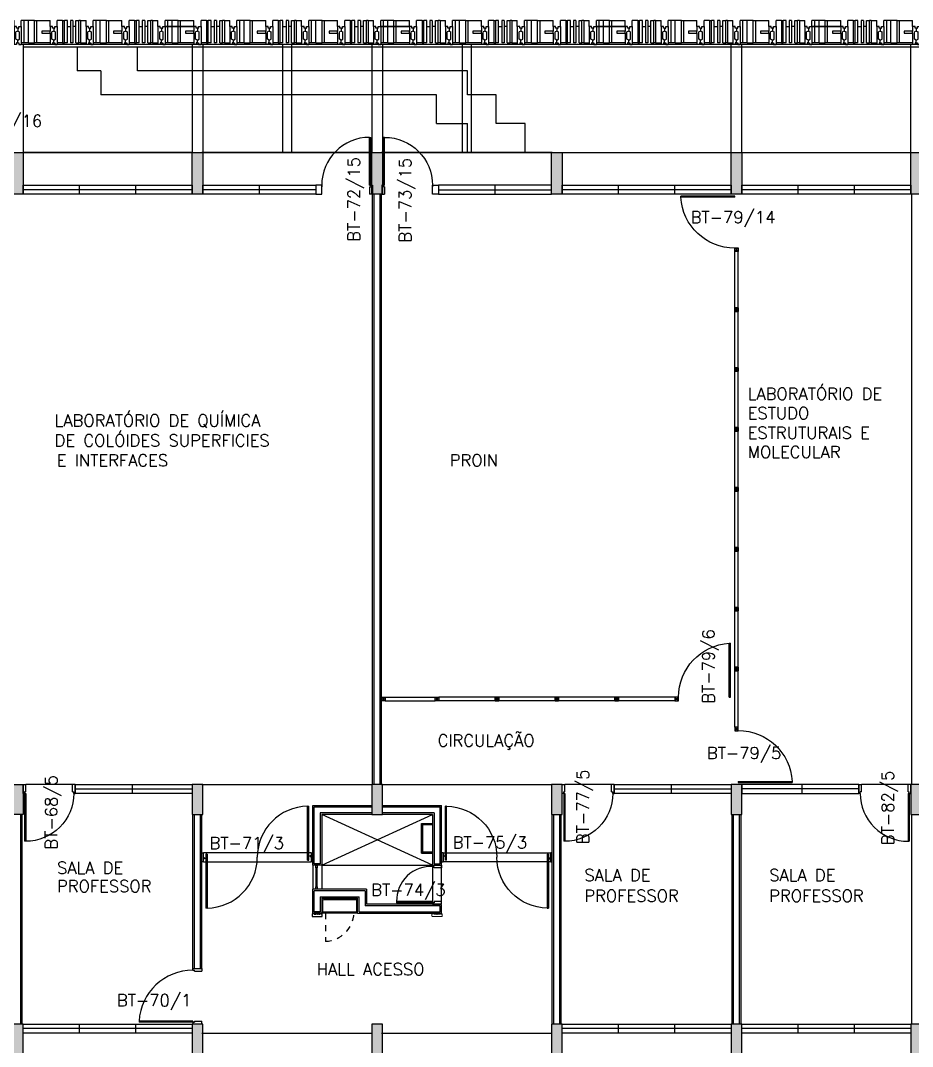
# Model space of a CAD drawing. Header units: millimetres. Extents: x 3605 to 3741, y 1123 to 1192.
# Drawn here: x 3686.65 to 3701.54, y 1165.28 to 1182.4 of the extents above; entities that cross this region are included whole.
import ezdxf

# ---------------------------------------------------------------- set-up
doc = ezdxf.new("R2010")
doc.units = ezdxf.units.MM
doc.linetypes.add('HIDDEN', pattern=[9.525, 6.35, -3.175])
for name, color, linetype in [('ar-acesso', 2, 'Continuous'), ('ar-alv', 2, 'Continuous'), ('ar-brs', 2, 'Continuous'), ('ar-div1', 3, 'Continuous'), ('ar-esq', 2, 'Continuous'), ('ar-estc', 1, 'Continuous'), ('ar-piso', 1, 'Continuous'), ('ar-porta', 1, 'Continuous'), ('ar-proj', 1, 'HIDDEN'), ('ar-projarmario', 1, 'HIDDEN'), ('ar-reboco', 2, 'Continuous'), ('ar-shaft', 2, 'Continuous'), ('ar-xis', 1, 'Continuous'), ('brs-proj', 1, 'HIDDEN'), ('brs1', 2, 'Continuous'), ('brs2', 1, 'Continuous'), ('brs3', 1, 'Continuous'), ('brs4', 1, 'Continuous'), ('brs5', 1, 'Continuous'), ('DET-PIVO', 2, 'Continuous'), ('div1', 2, 'Continuous'), ('div2', 1, 'Continuous'), ('ENDEREÇO', 2, 'Continuous'), ('esq-01', 1, 'Continuous'), ('esq-02', 1, 'Continuous'), ('esq4', 1, 'Continuous'), ('estc-01', 3, 'Continuous'), ('h-estc', 3, 'Continuous'), ('mob-aud1', 1, 'Continuous'), ('PROJ-MARCO', 1, 'HIDDEN'), ('ptm', 2, 'Continuous'), ('ptm1', 1, 'Continuous'), ('shaft1', 2, 'Continuous'), ('TEXTO', 2, 'Continuous')]:
    doc.layers.add(name, color=color, linetype=linetype)
doc.styles.add('UNB-100', font='simplex.shx', dxfattribs={"height": 0.2})
doc.styles.add('UNB1-100', font='simplex.shx', dxfattribs={"height": 0.2})

# ---------------------------------------------------------------- blocks, each defined once
blk = doc.blocks.new('plr01-01p')
at = {"layer": 'h-estc'}
blk.add_hatch(color=3, dxfattribs=at).paths.add_polyline_path([(0.09, 0.075), (-0.09, 0.075), (-0.09, -0.625), (0.09, -0.625)])
at = {"layer": 'estc-01', "color": 3}
blk.add_lwpolyline([(-0.09, 0.075), (-0.09, -0.625), (0.09, -0.625), (0.09, 0.075)], close=True, dxfattribs=at)
blk = doc.blocks.new('esq02-01p')
at = {"layer": 'esq-01'}
for p, q in [((2.91, 0), (0.09, 0)), ((1.03, -0.075), (1.03, 0.075)), ((1.97, -0.075), (1.97, 0.075))]:
    blk.add_line(p, q, dxfattribs=at)
at = {"layer": 'esq-02'}
blk.add_lwpolyline([(2.91, -0.075), (0.09, -0.075), (0.09, 0.075), (2.91, 0.075)], close=True, dxfattribs=at)
blk = doc.blocks.new('esq15-01p')
at = {"layer": 'esq-01'}
for p, q in [((2.91, 0), (0.09, 0)), ((1.03, -0.075), (1.03, 0.075)), ((1.97, -0.075), (1.97, 0.075))]:
    blk.add_line(p, q, dxfattribs=at)
at = {"layer": 'esq-02'}
blk.add_lwpolyline([(2.91, -0.075), (0.09, -0.075), (0.09, 0.075), (2.91, 0.075)], close=True, dxfattribs=at)
blk = doc.blocks.new('sh-01p')
at = {"layer": 'ar-alv'}
for p, q in [((-1.05, 0.05), (-0.09, 0.05)), ((-1.05, -0.9), (-1.05, 0.05)), ((0.09, 0.05), (1.05, 0.05)), ((1.05, -0.9), (1.05, 0.05)), ((-0.95, -0.05), (-0.95, -0.9)), ((-0.09, -0.05), (-0.95, -0.05)), ((0.95, -0.05), (0.09, -0.05)), ((0.95, -0.05), (0.95, -0.9)), ((-0.95, -0.9), (-1.05, -0.9)), ((0.95, -0.9), (1.05, -0.9)), ((-1.05, -1.7), (-1.05, -1.35)), ((-0.2, -1.35), (-1.05, -1.35)), ((-0.2, -1.35), (-0.2, -1.6)), ((-0.95, -1.45), (-0.3, -1.45)), ((-0.95, -1.45), (-0.95, -1.7)), ((-0.3, -1.7), (-0.3, -1.45)), ((-0.95, -1.7), (-1.05, -1.7)), ((-0.3, -1.7), (1.05, -1.7)), ((1.05, -1.6), (-0.2, -1.6)), ((1.05, -1.7), (1.05, -1.6))]:
    blk.add_line(p, q, dxfattribs=at)
at = {"layer": 'ar-proj'}
for p, q in [((0.925, -0.95), (0.925, -1.53)), ((1.075, -1.53), (1.075, -0.97))]:
    blk.add_line(p, q, dxfattribs=at)
at = {"layer": 'ar-proj', "ltscale": 0.01}
blk.add_line((-0.861, -1.725), (-0.861, -2.195), dxfattribs=at)
blk.add_arc((-0.882, -1.699), 0.496, 272.4338, 357.0427, dxfattribs=at)
at = {"layer": 'ar-reboco'}
for p, q in [((-1.075, 0.075), (-0.09, 0.075)), ((-1.075, -0.925), (-1.075, 0.075)), ((0.09, 0.075), (1.075, 0.075)), ((1.075, -0.925), (1.075, 0.075)), ((-0.09, -0.075), (-0.925, -0.075)), ((0.925, -0.075), (0.09, -0.075)), ((0.925, -0.075), (0.925, -0.925)), ((-0.925, -0.925), (-1.075, -0.925)), ((0.925, -0.925), (1.075, -0.925)), ((1.075, -1.575), (1.075, -0.925)), ((-1.075, -1.725), (-1.075, -1.325)), ((-0.175, -1.325), (-1.075, -1.325)), ((-0.175, -1.325), (-0.175, -1.575)), ((-0.925, -1.475), (-0.325, -1.475)), ((-0.925, -1.475), (-0.925, -1.725)), ((-0.325, -1.725), (-0.325, -1.475)), ((1.075, -1.575), (-0.175, -1.575)), ((1.075, -1.725), (1.075, -1.588)), ((-0.925, -1.725), (-1.075, -1.725)), ((-0.325, -1.725), (1.075, -1.725))]:
    blk.add_line(p, q, dxfattribs=at)
blk.add_lwpolyline([(-0.925, -0.075), (-0.925, -0.925)], dxfattribs=at)
at = {"layer": 'ar-xis'}
for p, q in [((-0.925, -0.925), (0.925, -0.075)), ((0.925, -0.925), (-0.925, -0.075))]:
    blk.add_line(p, q, dxfattribs=at)
at = {"layer": 'esq-01'}
for p, q in [((-1.05, -1.743), (-1.026, -1.743)), ((-0.975, -1.743), (-0.95, -1.743))]:
    blk.add_line(p, q, dxfattribs=at)
at = {"layer": 'esq-01', "lineweight": 15}
blk.add_line((-0.925, -1.714), (-0.925, -1.716), dxfattribs=at)
at = {"layer": 'esq-01', "lineweight": 15, "flags": 128}
for points in [[(-0.925, -1.655), (-0.925, -1.725), (-0.904, -1.725), (-0.904, -1.655)], [(-0.346, -1.655), (-0.346, -1.725), (-0.325, -1.725), (-0.325, -1.655)]]:
    blk.add_lwpolyline(points, close=True, dxfattribs=at)
at = {"layer": 'esq-01', "flags": 128}
blk.add_lwpolyline([(-0.92, -1.778, 0.414214), (-0.915, -1.773), (-0.915, -1.743, 0.414214), (-0.92, -1.738), (-0.95, -1.738), (-0.95, -1.743), (-0.998, -1.743), (-0.998, -1.748), (-1.003, -1.748), (-1.003, -1.743), (-1.05, -1.743), (-1.05, -1.738), (-1.08, -1.738), (-1.08, -1.738, 0.414214), (-1.085, -1.743), (-1.085, -1.773, 0.414214), (-1.08, -1.778)], format="xyb", close=True, dxfattribs=at)
at = {"layer": 'esq-01', "lineweight": 15, "flags": 128}
blk.add_lwpolyline([(0.92, -1.778, -0.414214), (0.915, -1.773), (0.915, -1.743, -0.414214), (0.92, -1.738), (0.95, -1.738), (0.95, -1.743), (0.997, -1.743), (0.997, -1.748), (1.002, -1.748), (1.002, -1.743), (1.05, -1.743), (1.05, -1.738), (1.08, -1.738), (1.08, -1.738, -0.414214), (1.085, -1.743), (1.085, -1.773, -0.414214), (1.08, -1.778)], format="xyb", close=True, dxfattribs=at)
at = {"layer": 'esq4'}
for p, q in [((-1.075, -0.925), (-1.075, -1.325)), ((-0.925, -0.925), (-0.925, -1.325)), ((-0.95, -1.743), (-0.95, -1.725)), ((-0.925, -1.738), (-0.938, -1.738)), ((-0.936, -1.727), (-0.936, -1.736)), ((-0.936, -1.736), (-0.925, -1.736)), ((-0.925, -1.736), (-0.925, -1.738)), ((0.925, -1.736), (0.925, -1.738)), ((0.936, -1.736), (0.925, -1.736)), ((0.936, -1.727), (0.936, -1.736)), ((1.064, -1.727), (1.064, -1.736)), ((1.064, -1.736), (1.075, -1.736)), ((1.075, -1.736), (1.075, -1.738))]:
    blk.add_line(p, q, dxfattribs=at)
at = {"layer": 'esq4', "lineweight": 15, "ltscale": 0.0002}
for p, q in [((-1.025, -1.284), (-1.025, -0.961)), ((-1, -1.284), (-1, -0.961)), ((-0.863, -1.7), (-0.387, -1.7)), ((-0.863, -1.725), (-0.387, -1.725))]:
    blk.add_line(p, q, dxfattribs=at)
at = {"layer": 'esq4', "lineweight": 5}
for p, q in [((-0.925, -1.727), (-0.936, -1.727)), ((-0.925, -1.725), (-0.925, -1.727)), ((0.925, -1.725), (0.925, -1.727)), ((0.925, -1.727), (0.936, -1.727)), ((1.075, -1.727), (1.064, -1.727)), ((1.075, -1.725), (1.075, -1.727))]:
    blk.add_line(p, q, dxfattribs=at)
at = {"layer": 'esq4', "linetype": 'Continuous', "lineweight": 5}
for points in [[(1.075, -1.575), (1.062, -1.575), (1.062, -1.588), (1.075, -1.588), (1.075, -1.586), (1.064, -1.586), (1.064, -1.577), (1.075, -1.577)], [(-1.075, -1.738), (-1.05, -1.738), (-1.05, -1.725), (-1.075, -1.725), (-1.075, -1.727), (-1.064, -1.727), (-1.064, -1.736), (-1.075, -1.736)]]:
    blk.add_lwpolyline(points, close=True, dxfattribs=at)
at = {"layer": 'ptm'}
for p, q in [((0.925, -1.53), (0.325, -1.53)), ((0.325, -1.53), (0.325, -1.55)), ((0.925, -1.53), (0.925, -1.55)), ((0.925, -1.55), (0.325, -1.55))]:
    blk.add_line(p, q, dxfattribs=at)
for points in [[(0.925, -0.925), (1.075, -0.925), (1.075, -0.97), (0.95, -0.97), (0.95, -0.95), (0.925, -0.95), (0.925, -0.925)], [(0.925, -1.575), (1.075, -1.575), (1.075, -1.53), (0.95, -1.53), (0.95, -1.55), (0.925, -1.55), (0.925, -1.575)]]:
    blk.add_lwpolyline(points, dxfattribs=at)
at = {"layer": 'ptm1'}
blk.add_arc((0.894, -1.517), 0.569, 85.5635, 181.3143, dxfattribs=at)
at = {"layer": 'shaft1'}
for p, q in [((0.743, -0.724), (0.743, -0.226)), ((0.743, -0.226), (0.925, -0.226)), ((0.743, -0.247), (0.925, -0.247)), ((0.763, -0.705), (0.763, -0.247)), ((0.926, -0.705), (0.743, -0.705)), ((0.925, -0.726), (0.743, -0.726)), ((-1.012, -0.966), (-1.012, -1.284)), ((-0.925, -0.925), (0.925, -0.925)), ((-0.904, -1.658), (-0.904, -1.495)), ((-0.896, -1.495), (-0.346, -1.495)), ((-0.346, -1.495), (-0.346, -1.657)), ((-0.387, -1.712), (-0.863, -1.712))]:
    blk.add_line(p, q, dxfattribs=at)
for points in [[(-1.025, -0.925), (-1, -0.925), (-1, -0.966), (-1.025, -0.966)], [(-1.025, -1.284), (-1, -1.284), (-1, -1.325), (-1.025, -1.325)], [(-0.863, -1.7), (-0.863, -1.725), (-0.904, -1.725), (-0.904, -1.7)], [(-0.346, -1.7), (-0.346, -1.725), (-0.387, -1.725), (-0.387, -1.7)]]:
    blk.add_lwpolyline(points, close=True, dxfattribs=at)
blk = doc.blocks.new('plr02-01p')
at = {"layer": 'h-estc'}
blk.add_hatch(color=3, dxfattribs=at).paths.add_polyline_path([(0.09, 0.075), (-0.09, 0.075), (-0.09, -0.425), (0.09, -0.425)])
at = {"layer": 'estc-01', "color": 3}
blk.add_lwpolyline([(-0.09, 0.075), (-0.09, -0.425), (0.09, -0.425), (0.09, 0.075)], close=True, dxfattribs=at)
blk = doc.blocks.new('pm-80-01p')
at = {"layer": 'ptm'}
for p, q in [((0.105, 0.075), (0.105, 0.875)), ((0.125, 0.875), (0.105, 0.875)), ((0.125, 0.075), (0.125, 0.875)), ((0.105, 0.075), (0.08, 0.075)), ((0.08, 0.075), (0.08, -0.075)), ((0.125, 0.075), (0.105, 0.075)), ((0.105, 0.075), (0.105, 0.05)), ((0.125, 0.05), (0.105, 0.05)), ((0.125, 0.05), (0.125, -0.075)), ((0.905, 0.05), (0.905, -0.075)), ((0.905, 0.05), (0.925, 0.05)), ((0.925, 0.075), (0.95, 0.075)), ((0.925, 0.075), (0.925, 0.05)), ((0.95, 0.075), (0.95, -0.075)), ((0.08, -0.075), (0.125, -0.075)), ((0.95, -0.075), (0.905, -0.075))]:
    blk.add_line(p, q, dxfattribs=at)
at = {"layer": 'ptm', "color": 1}
blk.add_arc((0.125, 0.075), 0.8, 360, 90, dxfattribs=at)
blk = doc.blocks.new('esq16-01p')
at = {"layer": 'esq-01'}
for p, q in [((2.025, 0), (0.075, 0)), ((1.075, 0.075), (1.075, -0.075)), ((2.025, 0.075), (2.025, -0.075))]:
    blk.add_line(p, q, dxfattribs=at)
at = {"layer": 'esq-02'}
blk.add_lwpolyline([(2.025, 0.075), (0.075, 0.075), (0.075, -0.075), (2.025, -0.075)], close=True, dxfattribs=at)
at = {"rotation": 180}
blk.add_blockref('pm-80-01p', (2.975, 0), dxfattribs=at)
blk = doc.blocks.new('esq04-01p')
at = {"layer": 'esq-01'}
blk.add_line((1.975, 0), (0.09, 0), dxfattribs=at)
at = {"layer": 'esq-02'}
blk.add_line((1.0325, 0.075), (1.0325, -0.075), dxfattribs=at)
for points in [[(1.975, -0.075), (0.09, -0.075), (0.09, 0.075), (1.975, 0.075), (1.975, -0.075)], [(2.075, 0.075), (1.975, 0.075), (1.975, -0.075), (2.075, -0.075)]]:
    blk.add_lwpolyline(points, close=True, dxfattribs=at)
at = {"layer": 'ptm'}
for p, q in [((2.875, 0.075), (2.875, 0.875)), ((2.875, 0.875), (2.895, 0.875)), ((2.895, 0.075), (2.895, 0.875)), ((2.075, 0.075), (2.05, 0.075)), ((2.075, 0.075), (2.075, 0.05)), ((2.875, 0.075), (2.895, 0.075)), ((2.875, 0.05), (2.875, -0.075)), ((2.875, 0.05), (2.895, 0.05)), ((2.895, 0.075), (2.92, 0.075)), ((2.895, 0.075), (2.895, 0.05)), ((2.92, 0.075), (2.92, -0.075)), ((2.92, -0.075), (2.875, -0.075))]:
    blk.add_line(p, q, dxfattribs=at)
at = {"layer": 'ptm', "color": 1}
blk.add_arc((2.875, 0.075), 0.8, 90, 180, dxfattribs=at)
blk = doc.blocks.new('brs01-01p-oeste')
at = {"layer": 'brs-proj'}
for p, q in [((0.92, -0.2), (0.92, 0.175)), ((2.12, -0.2), (2.12, 0.175))]:
    blk.add_line(p, q, dxfattribs=at)
at = {"layer": 'brs1'}
for p, q in [((0.18, -0.2), (0.18, 0.175)), ((0.228, 0.175), (0.18, 0.175)), ((0.228, -0.2), (0.228, 0.175)), ((0.372, -0.2), (0.372, 0.175)), ((0.372, 0.175), (0.42, 0.175)), ((0.42, -0.2), (0.42, 0.175)), ((0.707, -0.2), (0.707, 0.175)), ((0.778, 0.175), (0.707, 0.175)), ((0.778, -0.2), (0.778, 0.175)), ((1.38, -0.2), (1.38, 0.175)), ((1.428, 0.175), (1.38, 0.175)), ((1.428, -0.2), (1.428, 0.175)), ((1.572, -0.2), (1.572, 0.175)), ((1.572, 0.175), (1.62, 0.175)), ((1.62, -0.2), (1.62, 0.175)), ((1.907, -0.2), (1.907, 0.175)), ((1.978, 0.175), (1.907, 0.175)), ((1.978, -0.2), (1.978, 0.175)), ((2.58, -0.2), (2.58, 0.175)), ((2.628, 0.175), (2.58, 0.175)), ((2.628, -0.2), (2.628, 0.175)), ((2.772, -0.2), (2.772, 0.175)), ((2.772, 0.175), (2.82, 0.175)), ((2.82, -0.2), (2.82, 0.175)), ((0, 0.05), (0.02, 0.05)), ((0, 0.05), (0, 0)), ((0, 0), (0.03, -0.013)), ((0.02, 0.075), (0.06, 0.075)), ((0.02, 0.05), (0.02, 0.075)), ((0.06, 0.075), (0.06, -0.225)), ((0.54, 0.075), (0.54, -0.225)), ((0.58, 0.075), (0.54, 0.075)), ((0.6, 0), (0.57, -0.013)), ((0.58, 0.05), (0.58, 0.075)), ((0.6, 0.05), (0.58, 0.05)), ((0.6, 0.05), (0.62, 0.05)), ((0.6, 0.05), (0.6, 0)), ((0.6, 0.05), (0.6, 0)), ((0.6, 0), (0.63, -0.013)), ((0.62, 0.075), (0.66, 0.075)), ((0.62, 0.05), (0.62, 0.075)), ((0.66, 0.075), (0.66, -0.225)), ((1.14, 0.075), (1.14, -0.005)), ((1.18, 0.075), (1.14, 0.075)), ((1.2, 0), (1.17, -0.013)), ((1.18, 0.05), (1.18, 0.075)), ((1.2, 0.05), (1.18, 0.05)), ((1.2, 0.05), (1.22, 0.05)), ((1.2, 0.05), (1.2, 0)), ((1.2, 0.05), (1.2, 0)), ((1.2, 0), (1.23, -0.013)), ((1.22, 0.075), (1.26, 0.075)), ((1.22, 0.05), (1.22, 0.075)), ((1.26, 0.075), (1.26, -0.225)), ((1.74, 0.075), (1.74, -0.225)), ((1.78, 0.075), (1.74, 0.075)), ((1.8, 0), (1.77, -0.013)), ((1.78, 0.05), (1.78, 0.075)), ((1.8, 0.05), (1.78, 0.05)), ((1.8, 0.05), (1.82, 0.05)), ((1.8, 0.05), (1.8, 0)), ((1.8, 0.05), (1.8, 0)), ((1.8, 0), (1.83, -0.013)), ((1.82, 0.075), (1.86, 0.075)), ((1.82, 0.05), (1.82, 0.075)), ((1.86, 0.075), (1.86, -0.225)), ((2.34, 0.075), (2.34, -0.005)), ((2.38, 0.075), (2.34, 0.075)), ((2.4, 0), (2.37, -0.013)), ((2.38, 0.05), (2.38, 0.075)), ((2.4, 0.05), (2.38, 0.05)), ((2.4, 0.05), (2.42, 0.05)), ((2.4, 0.05), (2.4, 0)), ((2.4, 0.05), (2.4, 0)), ((2.4, 0), (2.43, -0.013)), ((2.42, 0.075), (2.46, 0.075)), ((2.42, 0.05), (2.42, 0.075)), ((2.46, 0.075), (2.46, -0.225)), ((2.94, 0.075), (2.94, -0.225)), ((2.98, 0.075), (2.94, 0.075)), ((3, 0), (2.97, -0.013)), ((2.98, 0.05), (2.98, 0.075)), ((3, 0.05), (2.98, 0.05)), ((3, 0.05), (3, 0)), ((0, -0.15), (0.03, -0.137)), ((0, -0.2), (0, -0.15)), ((0.03, -0.137), (0.03, -0.013)), ((0.57, -0.137), (0.57, -0.013)), ((0.6, -0.15), (0.57, -0.137)), ((0.6, -0.15), (0.63, -0.137)), ((0.6, -0.2), (0.6, -0.15)), ((0.6, -0.2), (0.6, -0.15)), ((0.63, -0.137), (0.63, -0.013)), ((1.14, -0.005), (1, -0.005)), ((1, -0.005), (1, -0.035)), ((1, -0.035), (1.14, -0.035)), ((1.14, -0.035), (1.14, -0.225)), ((1.17, -0.137), (1.17, -0.013)), ((1.2, -0.15), (1.17, -0.137)), ((1.2, -0.15), (1.23, -0.137)), ((1.2, -0.2), (1.2, -0.15)), ((1.2, -0.2), (1.2, -0.15)), ((1.23, -0.137), (1.23, -0.013)), ((1.77, -0.137), (1.77, -0.013)), ((1.8, -0.15), (1.77, -0.137)), ((1.8, -0.15), (1.83, -0.137)), ((1.8, -0.2), (1.8, -0.15)), ((1.8, -0.2), (1.8, -0.15)), ((1.83, -0.137), (1.83, -0.013)), ((2.34, -0.005), (2.2, -0.005)), ((2.2, -0.005), (2.2, -0.035)), ((2.2, -0.035), (2.34, -0.035)), ((2.34, -0.035), (2.34, -0.225)), ((2.37, -0.137), (2.37, -0.013)), ((2.4, -0.15), (2.37, -0.137)), ((2.4, -0.15), (2.43, -0.137)), ((2.4, -0.2), (2.4, -0.15)), ((2.4, -0.2), (2.4, -0.15)), ((2.43, -0.137), (2.43, -0.013)), ((2.97, -0.137), (2.97, -0.013)), ((3, -0.15), (2.97, -0.137)), ((3, -0.2), (3, -0.15)), ((0, -0.2), (0.02, -0.2)), ((0.02, -0.2), (0.02, -0.225)), ((0.02, -0.225), (0.06, -0.225)), ((0.228, -0.2), (0.18, -0.2)), ((0.372, -0.2), (0.42, -0.2)), ((0.58, -0.225), (0.54, -0.225)), ((0.58, -0.2), (0.58, -0.225)), ((0.6, -0.2), (0.58, -0.2)), ((0.6, -0.2), (0.62, -0.2)), ((0.62, -0.2), (0.62, -0.225)), ((0.62, -0.225), (0.66, -0.225)), ((1.18, -0.225), (1.14, -0.225)), ((1.18, -0.2), (1.18, -0.225)), ((1.2, -0.2), (1.18, -0.2)), ((1.2, -0.2), (1.22, -0.2)), ((1.22, -0.2), (1.22, -0.225)), ((1.22, -0.225), (1.26, -0.225)), ((1.428, -0.2), (1.38, -0.2)), ((1.572, -0.2), (1.62, -0.2)), ((1.78, -0.225), (1.74, -0.225)), ((1.78, -0.2), (1.78, -0.225)), ((1.8, -0.2), (1.78, -0.2)), ((1.8, -0.2), (1.82, -0.2)), ((1.82, -0.2), (1.82, -0.225)), ((1.82, -0.225), (1.86, -0.225)), ((1.978, -0.2), (1.907, -0.2)), ((2.38, -0.225), (2.34, -0.225)), ((2.38, -0.2), (2.38, -0.225)), ((2.4, -0.2), (2.38, -0.2)), ((2.4, -0.2), (2.42, -0.2)), ((2.42, -0.2), (2.42, -0.225)), ((2.42, -0.225), (2.46, -0.225)), ((2.628, -0.2), (2.58, -0.2)), ((2.772, -0.2), (2.82, -0.2)), ((2.98, -0.225), (2.94, -0.225)), ((2.98, -0.2), (2.98, -0.225)), ((3, -0.2), (2.98, -0.2))]:
    blk.add_line(p, q, dxfattribs=at)
at = {"layer": 'brs2'}
for p, q in [((0.228, 0.075), (0.28, 0.075)), ((0.372, 0.075), (0.32, 0.075)), ((1.428, 0.075), (1.48, 0.075)), ((1.572, 0.075), (1.52, 0.075)), ((2.628, 0.075), (2.68, 0.075)), ((2.772, 0.075), (2.72, 0.075)), ((0.54, -0.225), (0.06, -0.225)), ((1.14, -0.225), (0.66, -0.225)), ((1.74, -0.225), (1.26, -0.225)), ((2.34, -0.225), (1.86, -0.225)), ((2.94, -0.225), (2.46, -0.225))]:
    blk.add_line(p, q, dxfattribs=at)
at = {"layer": 'brs3'}
for p, q in [((0.15, 0.175), (0.18, 0.175)), ((0.45, 0.175), (0.42, 0.175)), ((1.35, 0.175), (1.38, 0.175)), ((1.65, 0.175), (1.62, 0.175)), ((2.55, 0.175), (2.58, 0.175)), ((2.85, 0.175), (2.82, 0.175)), ((0.15, -0.2), (0.18, -0.2)), ((0.45, -0.2), (0.42, -0.2)), ((0.778, -0.2), (0.707, -0.2)), ((1.35, -0.2), (1.38, -0.2)), ((1.65, -0.2), (1.62, -0.2)), ((2.55, -0.2), (2.58, -0.2)), ((2.85, -0.2), (2.82, -0.2))]:
    blk.add_line(p, q, dxfattribs=at)
at = {"layer": 'brs4'}
for p, q in [((0.06, 0.075), (0.06, 0.175)), ((0.15, 0.175), (0.06, 0.175)), ((0.15, 0.175), (0.15, -0.2)), ((0.28, 0.175), (0.28, -0.2)), ((0.32, 0.175), (0.28, 0.175)), ((0.32, 0.175), (0.32, -0.2)), ((0.45, 0.175), (0.54, 0.175)), ((0.45, 0.175), (0.45, -0.2)), ((0.54, 0.075), (0.54, 0.175)), ((0.66, 0.075), (0.66, 0.175)), ((0.707, 0.175), (0.66, 0.175)), ((0.88, 0.175), (0.778, 0.175)), ((0.88, 0.175), (1.14, 0.175)), ((0.88, -0.2), (0.88, 0.175)), ((1.14, 0.075), (1.14, 0.175)), ((1.26, 0.075), (1.26, 0.175)), ((1.35, 0.175), (1.26, 0.175)), ((1.35, 0.175), (1.35, -0.2)), ((1.48, 0.175), (1.48, -0.2)), ((1.52, 0.175), (1.48, 0.175)), ((1.52, 0.175), (1.52, -0.2)), ((1.65, 0.175), (1.74, 0.175)), ((1.65, 0.175), (1.65, -0.2)), ((1.74, 0.075), (1.74, 0.175)), ((1.86, 0.075), (1.86, 0.175)), ((1.907, 0.175), (1.86, 0.175)), ((2.08, 0.175), (1.978, 0.175)), ((2.08, 0.175), (2.34, 0.175)), ((2.08, -0.2), (2.08, 0.175)), ((2.34, 0.075), (2.34, 0.175)), ((2.46, 0.075), (2.46, 0.175)), ((2.55, 0.175), (2.46, 0.175)), ((2.55, 0.175), (2.55, -0.2)), ((2.68, 0.175), (2.68, -0.2)), ((2.72, 0.175), (2.68, 0.175)), ((2.72, 0.175), (2.72, -0.2)), ((2.85, 0.175), (2.94, 0.175)), ((2.85, 0.175), (2.85, -0.2)), ((2.94, 0.075), (2.94, 0.175)), ((0.15, -0.2), (0.06, -0.2)), ((0.32, -0.2), (0.28, -0.2)), ((0.45, -0.2), (0.54, -0.2)), ((0.707, -0.2), (0.66, -0.2)), ((0.778, -0.2), (0.88, -0.2)), ((1.14, -0.2), (0.88, -0.2)), ((1.35, -0.2), (1.26, -0.2)), ((1.52, -0.2), (1.48, -0.2)), ((1.65, -0.2), (1.74, -0.2)), ((1.907, -0.2), (1.86, -0.2)), ((1.978, -0.2), (2.08, -0.2)), ((2.34, -0.2), (2.08, -0.2)), ((2.55, -0.2), (2.46, -0.2)), ((2.72, -0.2), (2.68, -0.2)), ((2.85, -0.2), (2.94, -0.2))]:
    blk.add_line(p, q, dxfattribs=at)
at = {"layer": 'brs5'}
for p, q in [((1.14, -0.035), (1.14, -0.005)), ((2.34, -0.035), (2.34, -0.005))]:
    blk.add_line(p, q, dxfattribs=at)
blk = doc.blocks.new('BRS01-01C-')
at = {"layer": 'brs-proj'}
for p, q in [((-0.075, 0.54), (-0.075, 0.06)), ((0.2, 0.28), (-0.175, 0.28))]:
    blk.add_line(p, q, dxfattribs=at)
at = {"layer": 'brs1'}
for p, q in [((-0.075, 0.58), (-0.075, 0.54)), ((-0.05, 0.58), (-0.075, 0.58)), ((-0.075, 0.54), (0.225, 0.54)), ((-0.05, 0.6), (-0.05, 0.58)), ((-0.05, 0.6), (0, 0.6)), ((0, 0.6), (0.013, 0.57)), ((0.137, 0.57), (0.013, 0.57)), ((0.15, 0.6), (0.137, 0.57)), ((0.2, 0.6), (0.15, 0.6)), ((0.2, 0.6), (0.2, 0.58)), ((0.2, 0.58), (0.225, 0.58)), ((0.225, 0.58), (0.225, 0.54)), ((-0.075, 0.06), (0.005, 0.06)), ((-0.075, 0.02), (-0.075, 0.06)), ((-0.05, 0.02), (-0.075, 0.02)), ((-0.05, 0), (-0.05, 0.02)), ((-0.05, 0), (0, 0)), ((0, 0), (0.013, 0.03)), ((0.137, 0.03), (0.013, 0.03)), ((0.035, 0.06), (0.225, 0.06)), ((0.15, 0), (0.137, 0.03)), ((0.2, 0), (0.15, 0)), ((0.2, 0.02), (0.225, 0.02)), ((0.2, 0), (0.2, 0.02)), ((0.225, 0.02), (0.225, 0.06))]:
    blk.add_line(p, q, dxfattribs=at)
at = {"layer": 'brs2'}
blk.add_line((0.225, 0.06), (0.225, 0.54), dxfattribs=at)
at = {"layer": 'brs3'}
for p, q in [((0.2, 0.493), (-0.175, 0.493)), ((-0.175, 0.422), (-0.175, 0.493)), ((0.2, 0.422), (-0.175, 0.422)), ((0.2, 0.422), (0.2, 0.493)), ((0.005, 0.06), (0.005, 0.2)), ((0.005, 0.2), (0.035, 0.2)), ((0.035, 0.2), (0.035, 0.06))]:
    blk.add_line(p, q, dxfattribs=at)
at = {"layer": 'brs4'}
for p, q in [((-0.075, 0.54), (-0.175, 0.54)), ((-0.175, 0.493), (-0.175, 0.54)), ((0.2, 0.493), (0.2, 0.54)), ((-0.175, 0.32), (-0.175, 0.06)), ((0.2, 0.32), (-0.175, 0.32)), ((0.2, 0.06), (0.2, 0.32)), ((-0.075, 0.06), (-0.175, 0.06))]:
    blk.add_line(p, q, dxfattribs=at)
at = {"layer": 'brs4', "color": 2}
for p, q in [((-0.175, 0.32), (-0.175, 0.422)), ((0.2, 0.422), (0.2, 0.32))]:
    blk.add_line(p, q, dxfattribs=at)
at = {"layer": 'brs5'}
blk.add_line((-0.075, 0.06), (-0.075, 0.54), dxfattribs=at)
at = {"layer": 'brs5', "color": 1}
blk.add_line((0.035, 0.06), (0.005, 0.06), dxfattribs=at)
blk = doc.blocks.new('div-06p')
at = {"layer": 'div1'}
for p, q in [((0.03, 0.03), (0.97, 0.03)), ((0.03, -0.03), (0.97, -0.03))]:
    blk.add_line(p, q, dxfattribs=at)
for points in [[(0.03, -0.03), (-0.03, -0.03), (-0.03, 0.03), (0.03, 0.03)], [(0.97, -0.03), (1.03, -0.03), (1.03, 0.03), (0.97, 0.03)]]:
    blk.add_lwpolyline(points, close=True, dxfattribs=at)
at = {"layer": 'div2'}
for p, q in [((-0.03, -0.03), (0.03, 0.03)), ((-0.03, 0.03), (0.03, -0.03)), ((1.03, 0.03), (0.97, -0.03)), ((1.03, -0.03), (0.97, 0.03))]:
    blk.add_line(p, q, dxfattribs=at)
blk = doc.blocks.new('pm-90-03p')
at = {"layer": 'ptm'}
for p, q in [((0.105, 0.075), (0.105, 0.975)), ((0.125, 0.975), (0.105, 0.975)), ((0.125, 0.075), (0.125, 0.975)), ((0.125, 0.075), (0.105, 0.075)), ((0.125, 0.075), (0.105, 0.075))]:
    blk.add_line(p, q, dxfattribs=at)
at = {"layer": 'ptm', "color": 1}
blk.add_arc((0.073, 0.074), 0.902, 0.054, 86.687, dxfattribs=at)
blk = doc.blocks.new('div-02p')
at = {"layer": 'div1'}
for p, q in [((0.03, 0.03), (0.865, 0.03)), ((0.03, -0.03), (0.865, -0.03))]:
    blk.add_line(p, q, dxfattribs=at)
blk.add_lwpolyline([(0.03, -0.03), (-0.03, -0.03), (-0.03, 0.03), (0.03, 0.03)], close=True, dxfattribs=at)
at = {"layer": 'div2'}
for p, q in [((-0.03, -0.03), (0.03, 0.03)), ((-0.03, 0.03), (0.03, -0.03))]:
    blk.add_line(p, q, dxfattribs=at)
blk = doc.blocks.new('pm-dp90-01p')
at = {"layer": 'DET-PIVO'}
for centre in [(-0.85, 0), (0.85, 0)]:
    blk.add_circle(centre, 0.005, dxfattribs=at)
at = {"layer": 'PROJ-MARCO'}
for p, q in [((0.9, 0.075), (-0.9, 0.075)), ((-0.9, -0.075), (0.9, -0.075))]:
    blk.add_line(p, q, dxfattribs=at)
at = {"layer": 'ptm'}
for p, q in [((0.84, -0.05), (0.84, 0.85)), ((0.84, 0.85), (0.86, 0.85)), ((0.86, -0.05), (0.86, 0.85)), ((-0.925, -0.075), (-0.925, 0.075)), ((-0.925, 0.075), (-0.9, 0.075)), ((-0.9, -0.075), (-0.9, 0.075)), ((-0.86, 0.05), (-0.86, -0.85)), ((-0.84, 0.05), (-0.86, 0.05)), ((-0.84, 0.05), (-0.84, -0.85)), ((0.88, 0.03), (0.9, 0.03)), ((0.88, 0.01), (0.88, 0.03)), ((0.88, 0.01), (0.9, 0.01)), ((0.9, 0.075), (0.925, 0.075)), ((0.9, 0.075), (0.9, -0.075)), ((0.925, 0.075), (0.925, -0.075)), ((-0.9, -0.075), (-0.925, -0.075)), ((-0.88, -0.01), (-0.9, -0.01)), ((-0.88, -0.03), (-0.9, -0.03)), ((-0.88, -0.01), (-0.88, -0.03)), ((0.84, -0.05), (0.86, -0.05)), ((0.925, -0.075), (0.9, -0.075)), ((-0.84, -0.85), (-0.86, -0.85))]:
    blk.add_line(p, q, dxfattribs=at)
at = {"layer": 'ptm', "color": 1}
for centre, start, end in [((0.85, 0), 90.6743, 180), ((-0.85, 0), 270.6743, 0)]:
    blk.add_arc(centre, 0.85, start, end, dxfattribs=at)
blk = doc.blocks.new('pm-90-01p')
at = {"layer": 'ptm'}
for p, q in [((0.105, 0.075), (0.105, 0.975)), ((0.125, 0.975), (0.105, 0.975)), ((0.125, 0.075), (0.125, 0.975)), ((0.105, 0.075), (0.08, 0.075)), ((0.08, 0.075), (0.08, -0.075)), ((0.125, 0.075), (0.105, 0.075)), ((0.125, 0.075), (0.105, 0.075)), ((0.105, 0.075), (0.105, 0.05)), ((0.125, 0.05), (0.105, 0.05)), ((0.125, 0.05), (0.125, -0.075)), ((0.955, 0.05), (0.955, -0.075)), ((0.955, 0.05), (0.975, 0.05)), ((0.975, 0.075), (1, 0.075)), ((0.975, 0.075), (0.975, 0.05)), ((1, 0.075), (1, -0.075)), ((0.08, -0.075), (0.125, -0.075)), ((1, -0.075), (0.955, -0.075))]:
    blk.add_line(p, q, dxfattribs=at)
at = {"layer": 'ptm', "color": 1}
blk.add_arc((0.073, 0.074), 0.902, 0.054, 86.687, dxfattribs=at)

msp = doc.modelspace()

# ---------------------------------------------------------------- linework, layer by layer
at = {"layer": 'ar-acesso'}
msp.add_line((3686.689, 1181.961), (3710.599, 1181.961), dxfattribs=at)
at = {"layer": 'ar-acesso', "color": 3}
for p, q in [((3687.589, 1181.961), (3687.589, 1181.561)), ((3688.599, 1181.561), (3688.599, 1181.961)), ((3687.989, 1181.561), (3687.589, 1181.561)), ((3687.989, 1181.561), (3687.989, 1181.161)), ((3694.109, 1181.561), (3688.599, 1181.561)), ((3694.109, 1181.161), (3694.109, 1181.561)), ((3693.589, 1181.161), (3687.989, 1181.161)), ((3693.589, 1180.681), (3693.589, 1181.161)), ((3694.589, 1181.161), (3694.109, 1181.161)), ((3694.589, 1180.681), (3694.589, 1181.161)), ((3693.589, 1180.681), (3694.109, 1180.681)), ((3694.109, 1180.201), (3694.109, 1180.681)), ((3695.069, 1180.681), (3694.589, 1180.681)), ((3695.069, 1180.201), (3695.069, 1180.681))]:
    msp.add_line(p, q, dxfattribs=at)
at = {"layer": 'ar-alv'}
for p, q in [((3692.549, 1169.651), (3692.549, 1179.501)), ((3692.649, 1169.651), (3692.649, 1179.501)), ((3686.649, 1165.651), (3686.649, 1169.151)), ((3689.549, 1166.576), (3689.549, 1169.151)), ((3689.649, 1166.576), (3689.649, 1169.151)), ((3695.549, 1165.651), (3695.549, 1169.151)), ((3695.649, 1165.651), (3695.649, 1169.151)), ((3698.549, 1165.651), (3698.549, 1169.151)), ((3698.649, 1165.651), (3698.649, 1169.151))]:
    msp.add_line(p, q, dxfattribs=at)
at = {"layer": 'ar-piso'}
for p, q in [((3695.509, 1182.001), (3686.689, 1182.001)), ((3686.689, 1182.001), (3686.689, 1180.201)), ((3686.689, 1182.001), (3686.689, 1180.201)), ((3710.599, 1182.001), (3692.689, 1182.001)), ((3698.509, 1180.201), (3698.509, 1182.001)), ((3698.689, 1180.201), (3698.689, 1182.001)), ((3701.509, 1180.201), (3701.509, 1182.001)), ((3686.688, 1180.201), (3689.52, 1180.201)), ((3686.689, 1180.201), (3698.524, 1180.201)), ((3689.524, 1180.201), (3686.689, 1180.201)), ((3689.674, 1180.201), (3692.524, 1180.201)), ((3692.524, 1180.201), (3689.674, 1180.201)), ((3692.674, 1180.201), (3695.524, 1180.201)), ((3695.524, 1180.201), (3692.674, 1180.201)), ((3698.674, 1180.201), (3701.524, 1180.201))]:
    msp.add_line(p, q, dxfattribs=at)
at = {"layer": 'ar-proj'}
for p, q in [((3689.509, 1182.001), (3689.509, 1180.201)), ((3689.509, 1182.001), (3689.509, 1180.201)), ((3689.509, 1182.001), (3689.509, 1180.201)), ((3689.689, 1182.001), (3689.689, 1180.201)), ((3689.689, 1182.001), (3689.689, 1180.201)), ((3689.689, 1182.001), (3689.689, 1180.201)), ((3691.024, 1180.201), (3691.024, 1182.001)), ((3691.174, 1180.201), (3691.174, 1182.001)), ((3692.509, 1182.001), (3692.509, 1180.201)), ((3692.509, 1182.001), (3692.509, 1180.201)), ((3692.509, 1182.001), (3692.509, 1180.201)), ((3692.689, 1182.001), (3692.689, 1180.201)), ((3692.689, 1182.001), (3692.689, 1180.201)), ((3692.689, 1182.001), (3692.689, 1180.201)), ((3694.024, 1180.201), (3694.024, 1182.001)), ((3694.174, 1180.201), (3694.174, 1182.001)), ((3687.514, 1169.651), (3686.734, 1169.651)), ((3689.674, 1169.651), (3692.524, 1169.651)), ((3692.674, 1169.651), (3695.524, 1169.651)), ((3696.514, 1169.651), (3695.734, 1169.651)), ((3701.464, 1169.651), (3700.684, 1169.651)), ((3689.674, 1165.501), (3692.524, 1165.501)), ((3692.674, 1165.501), (3695.524, 1165.501))]:
    msp.add_line(p, q, dxfattribs=at)
at = {"layer": 'ar-projarmario'}
for p, q in [((3689.509, 1182.001), (3689.509, 1180.201)), ((3689.689, 1182.001), (3689.689, 1180.201)), ((3692.509, 1182.001), (3692.509, 1180.201)), ((3692.689, 1182.001), (3692.689, 1180.201))]:
    msp.add_line(p, q, dxfattribs=at)
at = {"layer": 'ar-reboco'}
for p, q in [((3692.524, 1169.651), (3692.524, 1179.501)), ((3692.674, 1169.651), (3692.674, 1179.501)), ((3701.524, 1169.651), (3701.524, 1179.501)), ((3686.674, 1165.651), (3686.674, 1169.151)), ((3689.524, 1166.576), (3689.524, 1169.151)), ((3689.674, 1166.576), (3689.674, 1169.151)), ((3695.524, 1165.651), (3695.524, 1169.151)), ((3695.674, 1165.651), (3695.674, 1169.151)), ((3698.524, 1165.651), (3698.524, 1169.151)), ((3698.674, 1165.651), (3698.674, 1169.151)), ((3701.524, 1165.651), (3701.524, 1169.151))]:
    msp.add_line(p, q, dxfattribs=at)

# ---------------------------------------------------------------- block references
at = {"xscale": -1}
for p, rotation in [((3698.644, 1179.577), 90), ((3698.554, 1169.576), 270)]:
    msp.add_blockref('pm-90-03p', p, dxfattribs=dict(at, rotation=rotation))
msp.add_blockref('pm-90-03p', (3698.604, 1171.031), dxfattribs=at)
at = {"layer": 'ar-brs'}
for p in [(3685.999, 1182.226), (3689.599, 1182.226), (3693.199, 1182.226), (3696.799, 1182.226), (3700.399, 1182.226)]:
    msp.add_blockref('brs01-01p-oeste', p, dxfattribs=at)
at = {"layer": 'ar-brs', "xscale": -1, "rotation": 90}
for p in [(3689.599, 1182.226), (3693.199, 1182.226), (3696.799, 1182.226), (3700.399, 1182.226)]:
    msp.add_blockref('BRS01-01C-', p, dxfattribs=at)
at = {"layer": 'ar-div1', "xscale": -1, "rotation": 270}
for p in [(3698.599, 1177.576), (3698.599, 1176.576), (3698.599, 1175.576), (3698.599, 1174.576), (3698.599, 1173.576), (3698.599, 1172.576), (3698.599, 1171.576), (3698.599, 1170.576)]:
    msp.add_blockref('div-06p', p, dxfattribs=at)
at = {"layer": 'ar-div1', "xscale": -1}
for p in [(3694.599, 1171.076), (3695.599, 1171.076), (3696.599, 1171.076), (3697.599, 1171.076)]:
    msp.add_blockref('div-06p', p, dxfattribs=at)
at = {"layer": 'ar-esq'}
for name, p in [('esq04-01p', (3689.599, 1179.576)), ('esq02-01p', (3686.599, 1179.576)), ('esq02-01p', (3695.599, 1179.576)), ('esq02-01p', (3698.599, 1179.576)), ('esq16-01p', (3698.614, 1169.576)), ('esq15-01p', (3686.599, 1165.576)), ('esq15-01p', (3695.599, 1165.576)), ('esq15-01p', (3698.599, 1165.576))]:
    msp.add_blockref(name, p, dxfattribs=at)
at = {"layer": 'ar-esq', "xscale": -1}
for name, p in [('esq04-01p', (3695.599, 1179.576)), ('esq16-01p', (3689.584, 1169.576)), ('esq16-01p', (3698.584, 1169.576))]:
    msp.add_blockref(name, p, dxfattribs=at)
at = {"layer": 'ar-estc', "xscale": -1, "rotation": 180}
for p in [(3686.599, 1179.576), (3689.599, 1179.576), (3692.599, 1179.576), (3695.599, 1179.576), (3698.599, 1179.576), (3701.599, 1179.576)]:
    msp.add_blockref('plr01-01p', p, dxfattribs=at)
at = {"layer": 'ar-estc', "xscale": -1}
msp.add_blockref('plr02-01p', (3686.599, 1169.576), dxfattribs=at)
at = {"layer": 'ar-estc'}
for name, p in [('plr02-01p', (3689.599, 1169.576)), ('plr02-01p', (3692.599, 1169.576)), ('plr02-01p', (3695.599, 1169.576)), ('plr02-01p', (3698.599, 1169.576)), ('plr02-01p', (3701.599, 1169.576)), ('plr01-01p', (3686.599, 1165.576)), ('plr01-01p', (3689.599, 1165.576)), ('plr01-01p', (3692.599, 1165.576)), ('plr01-01p', (3695.599, 1165.576)), ('plr01-01p', (3698.599, 1165.576)), ('plr01-01p', (3701.599, 1165.576))]:
    msp.add_blockref(name, p, dxfattribs=at)
at = {"layer": 'ar-porta'}
for name, p, rotation in [('pm-dp90-01p', (3690.599, 1168.436), 180.0000000000002), ('pm-90-01p', (3689.599, 1165.576), 90)]:
    msp.add_blockref(name, p, dxfattribs=dict(at, rotation=rotation))
at = {"layer": 'ar-porta', "xscale": -1, "rotation": 180}
msp.add_blockref('pm-dp90-01p', (3694.599, 1168.436), dxfattribs=at)
at = {"layer": 'ar-shaft'}
msp.add_blockref('sh-01p', (3692.599, 1169.226), dxfattribs=at)
at = {"layer": 'mob-aud1'}
msp.add_blockref('div-02p', (3692.704, 1171.076), dxfattribs=at)

# ---------------------------------------------------------------- texts
at = {"layer": 'ENDEREÇO', "style": 'UNB-100'}
for s, p in [('BT-66/16', (3685.592, 1180.626)), ('BT-79/14', (3697.834, 1179.018)), ('BT-79/5', (3698.105, 1170.075)), ('BT-71/3', (3689.802, 1168.572)), ('BT-75/3', (3693.86, 1168.582)), ('BT-74/3', (3692.501, 1167.79)), ('BT-70/1', (3688.254, 1165.947))]:
    msp.add_text(s, height=0.2, dxfattribs=at).set_placement(p)
for s, p in [('BT-72/15', (3692.31, 1178.709)), ('BT-73/15', (3693.167, 1178.695)), ('BT-79/6', (3698.229, 1170.998)), ('BT-77/5', (3696.135, 1168.655)), ('BT-82/5', (3701.225, 1168.637)), ('BT-68/5', (3687.259, 1168.563))]:
    msp.add_text(s, height=0.2, rotation=90, dxfattribs=at).set_placement(p)
at = {"layer": 'TEXTO', "style": 'UNB1-100'}
for s, p in [('LABORATÓRIO DE ', (3698.785, 1176.069)), ('LABORATÓRIO DE QUÍMICA ', (3687.214, 1175.623)), ('ESTUDO ', (3698.785, 1175.748)), ('DE COLÓIDES SUPERFICIES', (3687.214, 1175.291)), ('ESTRUTURAIS E', (3698.785, 1175.419)), ('MOLECULAR', (3698.785, 1175.099)), ('E INTERFACES', (3687.251, 1174.96)), ('PROIN', (3693.811, 1174.96)), ('CIRCULAÇÃO', (3693.609, 1170.284)), ('SALA DE', (3687.255, 1168.159)), ('SALA DE ', (3696.058, 1168.037)), ('SALA DE ', (3699.145, 1168.037)), ('PROFESSOR', (3687.255, 1167.853)), ('PROFESSOR', (3696.058, 1167.692)), ('PROFESSOR', (3699.145, 1167.692)), ('HALL ACESSO', (3691.59, 1166.465))]:
    msp.add_text(s, height=0.2, dxfattribs=at).set_placement(p)

doc.saveas('drawing.dxf')
